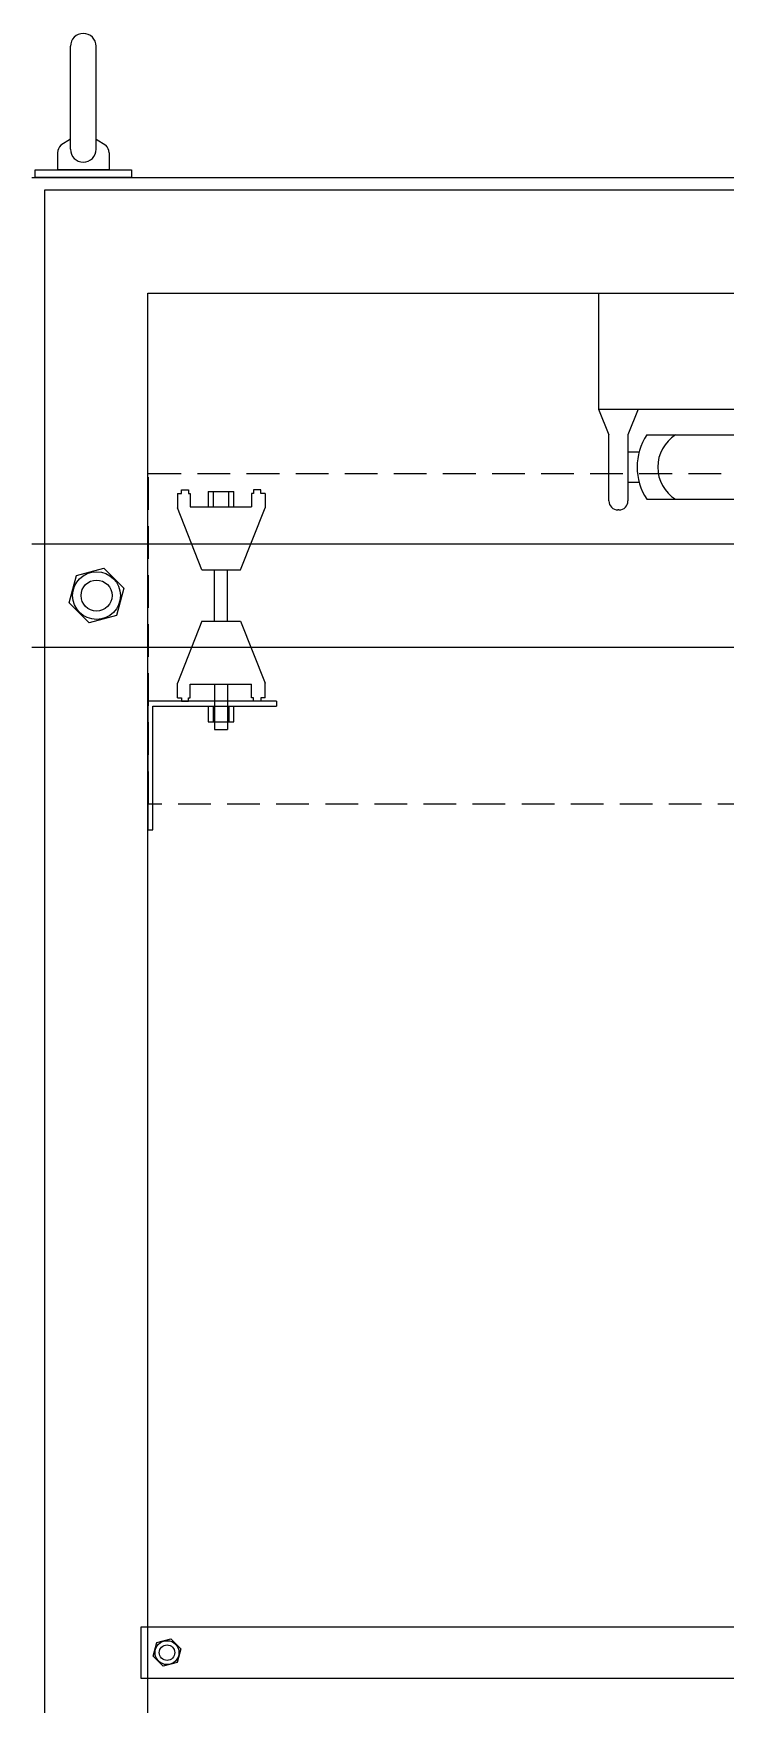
# Model space of a CAD drawing. Header units: millimetres. Extents: x 14879 to 38758, y -20740 to 1136.
# Drawn here: x 35718 to 35986, y -6496 to -5847 of the extents above; entities that cross this region are included whole.
import ezdxf

# ---------------------------------------------------------------- set-up
doc = ezdxf.new("R2010")
doc.units = ezdxf.units.MM
doc.linetypes.add('DASHED', pattern=[19.05, 12.7, -6.35])

msp = doc.modelspace()

# ---------------------------------------------------------------- linework, layer by layer
for p, q in [((35732.11, -5892.42), (35732.11, -5852.42)), ((35742.11, -5892.42), (35742.11, -5852.42)), ((35732.11, -5888.44), (35728.37, -5890.86)), ((35742.11, -5888.44), (35745.86, -5890.86)), ((35727.11, -5893.77), (35727.11, -5900.34)), ((35747.11, -5893.77), (35747.11, -5900.34)), ((35717.11, -5903.36), (36517.11, -5903.36)), ((35717.11, -5903.36), (36517.11, -5903.36)), ((35747.11, -5900.34), (35727.11, -5900.34)), ((35747.11, -5900.34), (35727.11, -5900.34)), ((35727.11, -5900.34), (35747.11, -5900.34)), ((35727.11, -5900.34), (35747.11, -5900.34)), ((36512.11, -5908.36), (35722.11, -5908.36)), ((35722.11, -5908.36), (35722.11, -7898.36)), ((35762.11, -5948.36), (36472.11, -5948.36)), ((35762.11, -7858.36), (35762.11, -5948.36)), ((35937.11, -5948.36), (35937.11, -5993.36)), ((35937.11, -5948.36), (36297.11, -5948.36)), ((35937.11, -5993.36), (36297.11, -5993.36)), ((35937.11, -5993.36), (35941.12, -6003.36)), ((35952.53, -5993.36), (35948.52, -6003.36)), ((35941.12, -6029), (35941.12, -6003.36)), ((35948.52, -6003.36), (35948.52, -6029)), ((35955.81, -6003.36), (36117.11, -6003.36)), ((35948.52, -6009.99), (35952.84, -6009.99)), ((35948.52, -6021.73), (35952.84, -6021.73)), ((35955.81, -6028.36), (36117.11, -6028.36)), ((35945.02, -6032.5), (35944.62, -6032.5)), ((36517.11, -6045.75), (35717.11, -6045.75)), ((35717.11, -6085.75), (36517.11, -6085.75)), ((35759.6, -6466.31), (36484.69, -6466.31)), ((35759.6, -6486.31), (35759.6, -6466.31)), ((36484.69, -6486.31), (35759.6, -6486.31))]:
    msp.add_line(p, q)
at = {"color": 3}
for p, q in [((35773.67, -6026.07), (35773.67, -6031.67)), ((35773.67, -6026.07), (35775.28, -6026.07)), ((35775.28, -6024.75), (35777.88, -6024.75)), ((35775.28, -6026.07), (35775.28, -6024.75)), ((35777.88, -6024.75), (35777.88, -6026.07)), ((35777.88, -6026.07), (35778.64, -6026.07)), ((35778.64, -6026.07), (35778.64, -6031.33)), ((35785.54, -6025.33), (35785.54, -6031.33)), ((35785.54, -6025.33), (35795.54, -6025.33)), ((35787.54, -6025.33), (35787.54, -6031.33)), ((35793.54, -6031.33), (35793.54, -6025.33)), ((35795.54, -6031.33), (35795.54, -6025.33)), ((35803.2, -6026.07), (35802.44, -6026.07)), ((35802.44, -6026.07), (35802.44, -6031.33)), ((35803.2, -6024.75), (35803.2, -6026.07)), ((35806.06, -6024.75), (35803.2, -6024.75)), ((35806.06, -6026.07), (35806.06, -6024.75)), ((35807.67, -6026.07), (35806.06, -6026.07)), ((35807.67, -6026.07), (35807.67, -6031.67)), ((35807.67, -6026.07), (35807.67, -6031.67)), ((35783.17, -6055.75), (35773.67, -6031.67)), ((35778.64, -6031.33), (35802.44, -6031.33)), ((35798.17, -6055.75), (35807.67, -6031.67)), ((35783.17, -6055.75), (35798.17, -6055.75)), ((35788.04, -6075.75), (35788.04, -6055.75)), ((35793.04, -6075.75), (35793.04, -6055.75)), ((35783.17, -6075.75), (35773.67, -6099.82)), ((35783.17, -6075.75), (35798.17, -6075.75)), ((35798.17, -6075.75), (35807.67, -6099.82)), ((35773.67, -6105.42), (35773.67, -6099.82)), ((35778.64, -6105.42), (35778.64, -6100.16)), ((35778.64, -6100.16), (35802.44, -6100.16)), ((35788.04, -6100.16), (35788.04, -6117.75)), ((35793.04, -6100.16), (35793.04, -6117.75)), ((35802.44, -6105.42), (35802.44, -6100.16)), ((35807.67, -6105.42), (35807.67, -6099.82)), ((35807.67, -6105.42), (35807.67, -6099.82)), ((35812.11, -6106.75), (35762.11, -6106.75)), ((35762.11, -6106.75), (35762.11, -6156.75)), ((35773.67, -6105.42), (35775.28, -6105.42)), ((35775.28, -6105.42), (35775.28, -6106.75)), ((35775.28, -6106.75), (35777.88, -6106.75)), ((35777.88, -6106.75), (35777.88, -6105.42)), ((35777.88, -6105.42), (35778.64, -6105.42)), ((35803.2, -6105.42), (35802.44, -6105.42)), ((35803.2, -6106.75), (35803.2, -6105.42)), ((35806.06, -6106.75), (35803.2, -6106.75)), ((35806.06, -6105.42), (35806.06, -6106.75)), ((35807.67, -6105.42), (35806.06, -6105.42)), ((35812.11, -6106.75), (35812.11, -6108.75)), ((35764.11, -6156.75), (35764.11, -6108.75)), ((35764.11, -6108.75), (35812.11, -6108.75)), ((35785.54, -6108.75), (35785.54, -6114.75)), ((35787.54, -6108.75), (35787.54, -6114.75)), ((35793.54, -6108.75), (35793.54, -6114.75)), ((35795.54, -6114.75), (35795.54, -6108.75)), ((35785.54, -6114.75), (35795.54, -6114.75)), ((35788.04, -6117.75), (35793.04, -6117.75)), ((35762.11, -6156.75), (35764.11, -6156.75))]:
    msp.add_line(p, q, dxfattribs=at)
msp.add_lwpolyline([(35718.4, -5900.34), (35755.83, -5900.34), (35755.83, -5903.36), (35718.4, -5903.36)], close=True)
at = {"color": 1, "linetype": 'DASHED'}
msp.add_lwpolyline([(35762.41, -6018.36), (36472.41, -6018.36), (36472.41, -6146.72), (35762.41, -6146.72)], close=True, dxfattribs=at)
at = {"color": 4}
for points in [[(35752.87, -6062.9), (35750.03, -6073.52), (35739.4, -6076.37), (35731.62, -6068.59), (35734.47, -6057.97), (35745.1, -6055.12)], [(35774.91, -6474.88), (35773.49, -6480.19), (35768.17, -6481.62), (35764.29, -6477.73), (35765.71, -6472.42), (35771.02, -6470.99)]]:
    msp.add_lwpolyline(points, close=True, dxfattribs=at)
for centre, radius in [((35742.25, -6065.75), 9.28), ((35742.25, -6065.75), 6), ((35769.6, -6476.31), 4.64), ((35769.6, -6476.31), 3)]:
    msp.add_circle(centre, radius, dxfattribs=at)
for centre, radius, start, end in [((35737.11, -5852.42), 5, 0, 180), ((35731.11, -5893.77), 4, 133.28833, 180), ((35731.11, -5893.77), 4, 133.28833, 180), ((35737.11, -5892.42), 5, 180, 0), ((35743.11, -5893.77), 4, 0, 46.71167), ((35974.84, -6015.86), 22.77, 146.69978, 213.30022), ((35974.84, -6015.86), 14.77, 122.17256, 237.82744), ((35944.62, -6029), 3.5, 180, 270), ((35945.02, -6029), 3.5, 270, 0)]:
    msp.add_arc(centre, radius, start, end)

doc.saveas('drawing.dxf')
